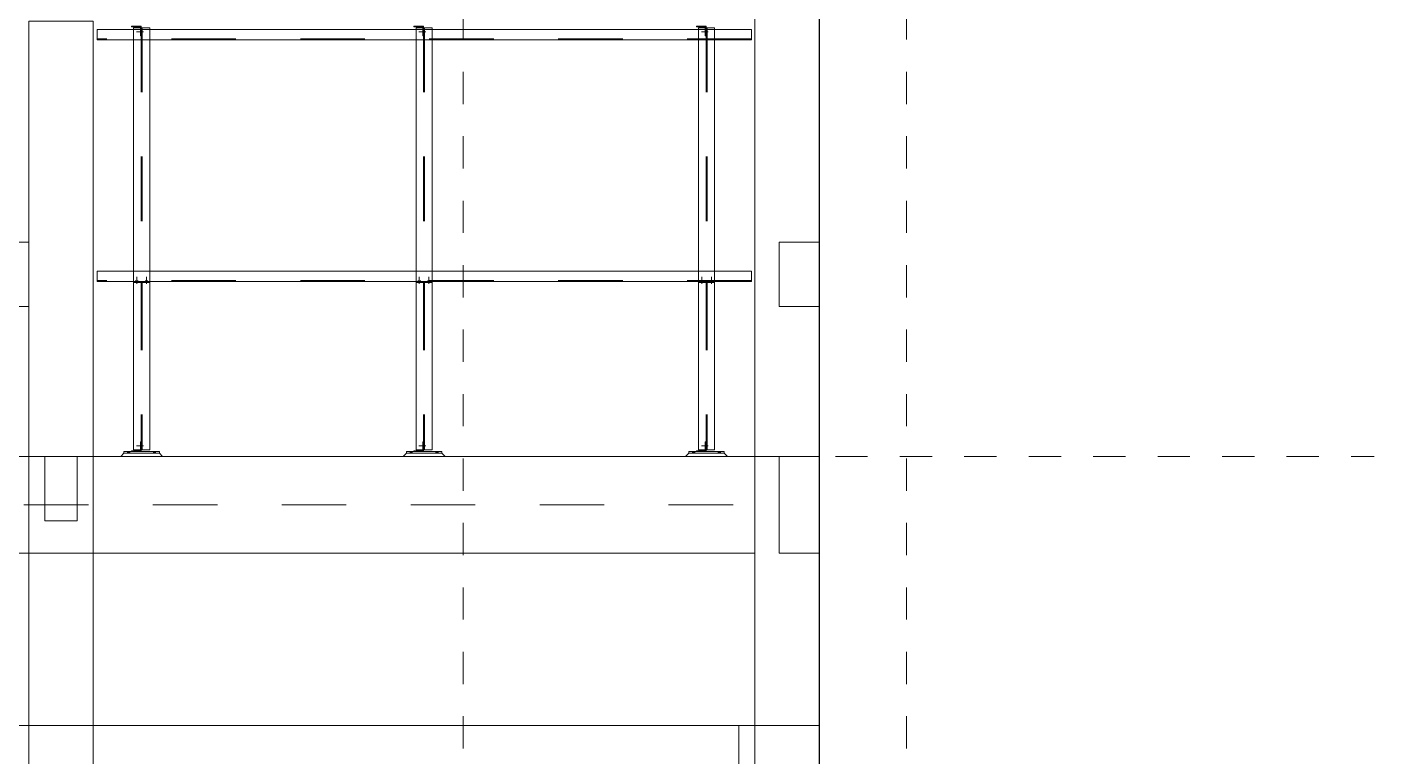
# Model space of a CAD drawing. Header units: millimetres. Extents: x 652937 to 1670132, y 1473552 to 2851037.
# Drawn here: x 663602.37 to 663610.73, y 1524528.36 to 1524532.89 of the extents above; entities that cross this region are included whole.
import ezdxf

# ---------------------------------------------------------------- set-up
doc = ezdxf.new("R2010")
doc.units = ezdxf.units.MM
for name, pattern in [('XKITLINE00', [0]), ('XKITLINE01', [4, 1, -1, 1, -1]), ('XKITLINE02', [4, 2, -2])]:
    doc.linetypes.add(name, pattern=pattern)
for name, color, linetype, lineweight in [('Bolt', 7, 'Continuous', 0), ('Part', 7, 'Continuous', 0), ('S-GRID', 7, 'Continuous', 9)]:
    doc.layers.add(name, color=color, linetype=linetype, lineweight=lineweight)

# ---------------------------------------------------------------- blocks, each defined once
blk = doc.blocks.new('*A39404464')
at = {"layer": 'S-GRID', "color": 7, "linetype": 'XKITLINE01', "lineweight": 0}
blk.add_line((-30.905117, -99.720099), (129.806536, -99.720099), dxfattribs=at)
blk = doc.blocks.new('*A39444468')
at = {"layer": 'S-GRID', "color": 7, "linetype": 'XKITLINE01', "lineweight": 0}
blk.add_line((115.296891, -148.786781), (115.296891, -44.620099), dxfattribs=at)
blk = doc.blocks.new('*A39934517')
at = {"layer": 'Part', "color": 7, "linetype": 'XKITLINE00', "lineweight": 0}
for p, q in [((108.846933, -86.420099), (109.346933, -86.420099)), ((108.846933, -86.420099), (108.846933, -86.470099)), ((109.346941, -86.420099), (109.346933, -86.420099)), ((109.346933, -86.420099), (109.346933, -86.470099)), ((109.347025, -86.420099), (109.347033, -86.420099)), ((109.347025, -86.420099), (109.347025, -86.470099)), ((108.846933, -86.795099), (108.846933, -93.970099)), ((109.346933, -86.795099), (109.346933, -93.970099)), ((109.347025, -86.795099), (109.347025, -93.970099)), ((108.846933, -94.325099), (108.846933, -99.520099)), ((109.346933, -94.295099), (109.346933, -99.520099)), ((109.347025, -94.295099), (109.347025, -99.520099)), ((109.346933, -99.520099), (108.846933, -99.520099)), ((109.346941, -99.520099), (109.346933, -99.520099)), ((109.347033, -99.520099), (109.347025, -99.520099))]:
    blk.add_line(p, q, dxfattribs=at)
at = {"layer": 'Part', "color": 7, "linetype": 'XKITLINE02', "lineweight": 0}
for p, q in [((108.846933, -86.470099), (108.846933, -86.795099)), ((108.846941, -86.420099), (108.846941, -99.520099)), ((108.847025, -86.420099), (108.847025, -99.520099)), ((108.847033, -86.420099), (108.847033, -99.520099)), ((109.081941, -86.420099), (109.081941, -99.520099)), ((109.082025, -86.420099), (109.082025, -99.520099)), ((109.111941, -86.420099), (109.111941, -99.520099)), ((109.112025, -86.420099), (109.112025, -99.520099)), ((109.346933, -86.470099), (109.346933, -86.795099)), ((109.346941, -86.420099), (109.346941, -99.520099)), ((109.347025, -86.420099), (109.346941, -86.420099)), ((109.347025, -86.470099), (109.347025, -86.795099)), ((109.347033, -86.420099), (109.347033, -99.520099)), ((108.846933, -93.970099), (108.846933, -94.325099)), ((109.346933, -93.970099), (109.346933, -94.295099)), ((109.347025, -93.970099), (109.347025, -94.295099)), ((109.347025, -99.520099), (109.346941, -99.520099))]:
    blk.add_line(p, q, dxfattribs=at)
blk = doc.blocks.new('*A39944518')
at = {"layer": 'Part', "color": 7, "linetype": 'XKITLINE00', "lineweight": 0}
for p, q in [((100.084521, -86.420099), (100.584521, -86.420099)), ((100.084521, -86.420099), (100.084521, -86.470099)), ((100.584529, -86.420099), (100.584521, -86.420099)), ((100.584521, -86.420099), (100.584521, -86.470099)), ((100.584613, -86.420099), (100.584621, -86.420099)), ((100.584613, -86.420099), (100.584613, -86.470099)), ((100.084521, -86.795099), (100.084521, -93.970099)), ((100.584521, -86.795099), (100.584521, -93.970099)), ((100.584613, -86.795099), (100.584613, -93.970099)), ((100.084521, -94.325099), (100.084521, -99.520099)), ((100.584521, -94.295099), (100.584521, -99.520099)), ((100.584613, -94.295099), (100.584613, -99.520099)), ((100.584521, -99.520099), (100.084521, -99.520099)), ((100.584529, -99.520099), (100.584521, -99.520099)), ((100.584621, -99.520099), (100.584613, -99.520099))]:
    blk.add_line(p, q, dxfattribs=at)
at = {"layer": 'Part', "color": 7, "linetype": 'XKITLINE02', "lineweight": 0}
for p, q in [((100.084521, -86.470099), (100.084521, -86.795099)), ((100.084529, -86.420099), (100.084529, -99.520099)), ((100.084613, -86.420099), (100.084613, -99.520099)), ((100.084621, -86.420099), (100.084621, -99.520099)), ((100.319529, -86.420099), (100.319529, -99.520099)), ((100.319613, -86.420099), (100.319613, -99.520099)), ((100.349529, -86.420099), (100.349529, -99.520099)), ((100.349613, -86.420099), (100.349613, -99.520099)), ((100.584521, -86.470099), (100.584521, -86.795099)), ((100.584529, -86.420099), (100.584529, -99.520099)), ((100.584613, -86.420099), (100.584529, -86.420099)), ((100.584613, -86.470099), (100.584613, -86.795099)), ((100.584621, -86.420099), (100.584621, -99.520099)), ((100.084521, -93.970099), (100.084521, -94.325099)), ((100.584521, -93.970099), (100.584521, -94.295099)), ((100.584613, -93.970099), (100.584613, -94.295099)), ((100.584613, -99.520099), (100.584529, -99.520099))]:
    blk.add_line(p, q, dxfattribs=at)
blk = doc.blocks.new('*A39954519')
at = {"layer": 'Part', "color": 7, "linetype": 'XKITLINE00', "lineweight": 0}
for p, q in [((91.322071, -86.420099), (91.822071, -86.420099)), ((91.322071, -86.420099), (91.322071, -86.470099)), ((91.822079, -86.420099), (91.822071, -86.420099)), ((91.822071, -86.420099), (91.822071, -86.470099)), ((91.822163, -86.420099), (91.822171, -86.420099)), ((91.822163, -86.420099), (91.822163, -86.470099)), ((91.322071, -86.795099), (91.322071, -93.970099)), ((91.822071, -86.795099), (91.822071, -93.970099)), ((91.822163, -86.795099), (91.822163, -93.970099)), ((91.322071, -94.325099), (91.322071, -99.520099)), ((91.822071, -94.295099), (91.822071, -99.520099)), ((91.822163, -94.295099), (91.822163, -99.520099)), ((91.822071, -99.520099), (91.322071, -99.520099)), ((91.822079, -99.520099), (91.822071, -99.520099)), ((91.822171, -99.520099), (91.822163, -99.520099))]:
    blk.add_line(p, q, dxfattribs=at)
at = {"layer": 'Part', "color": 7, "linetype": 'XKITLINE02', "lineweight": 0}
for p, q in [((91.322071, -86.470099), (91.322071, -86.795099)), ((91.322079, -86.420099), (91.322079, -99.520099)), ((91.322163, -86.420099), (91.322163, -99.520099)), ((91.322171, -86.420099), (91.322171, -99.520099)), ((91.557079, -86.420099), (91.557079, -99.520099)), ((91.557163, -86.420099), (91.557163, -99.520099)), ((91.587079, -86.420099), (91.587079, -99.520099)), ((91.587163, -86.420099), (91.587163, -99.520099)), ((91.822071, -86.470099), (91.822071, -86.795099)), ((91.822079, -86.420099), (91.822079, -99.520099)), ((91.822163, -86.420099), (91.822079, -86.420099)), ((91.822163, -86.470099), (91.822163, -86.795099)), ((91.822171, -86.420099), (91.822171, -99.520099)), ((91.322071, -93.970099), (91.322071, -94.325099)), ((91.822071, -93.970099), (91.822071, -94.295099)), ((91.822163, -93.970099), (91.822163, -94.295099)), ((91.822163, -99.520099), (91.822079, -99.520099))]:
    blk.add_line(p, q, dxfattribs=at)
blk = doc.blocks.new('*A39964520')
at = {"layer": 'Part', "color": 7, "linetype": 'XKITLINE00', "lineweight": 0}
for p, q in [((88.071867, -99.720099), (88.071867, -86.220099)), ((88.071867, -86.220099), (90.071867, -86.220099)), ((90.071867, -99.720099), (90.071867, -86.220099)), ((90.072117, -99.720099), (90.072117, -86.220099)), ((90.071867, -99.720099), (88.071867, -99.720099))]:
    blk.add_line(p, q, dxfattribs=at)
at = {"layer": 'Part', "color": 7, "linetype": 'XKITLINE02', "lineweight": 0}
for p, q in [((88.072117, -99.720099), (88.072117, -86.220099)), ((90.071867, -86.220099), (90.072117, -86.220099)), ((90.071867, -86.220099), (90.072117, -86.220099)), ((90.072117, -99.720099), (90.071867, -99.720099)), ((90.071867, -99.720099), (90.072117, -99.720099))]:
    blk.add_line(p, q, dxfattribs=at)
blk = doc.blocks.new('*A39974521')
at = {"layer": 'Part', "color": 7, "linetype": 'XKITLINE00', "lineweight": 0}
for p, q in [((110.596866, -99.720099), (110.596866, -83.220099)), ((112.596866, -83.220099), (110.596866, -83.220099)), ((112.596866, -99.720099), (112.596866, -83.220099)), ((112.597116, -84.220099), (112.597116, -99.720099)), ((112.596866, -99.720099), (110.596866, -99.720099)), ((112.597116, -99.720099), (112.596866, -99.720099))]:
    blk.add_line(p, q, dxfattribs=at)
at = {"layer": 'Part', "color": 7, "linetype": 'XKITLINE02', "lineweight": 0}
for p, q in [((110.597117, -99.720099), (110.597117, -83.220099)), ((112.596866, -83.220099), (112.597116, -83.220099)), ((112.597116, -83.220099), (112.596866, -83.220099)), ((112.597116, -83.220099), (112.597116, -84.220099)), ((112.596866, -99.720099), (112.597116, -99.720099))]:
    blk.add_line(p, q, dxfattribs=at)
blk = doc.blocks.new('*A40294553')
at = {"layer": 'S-GRID', "color": 7, "linetype": 'XKITLINE01', "lineweight": 0}
blk.add_line((101.546891, -148.786781), (101.546891, -44.620099), dxfattribs=at)
blk = doc.blocks.new('*A42894813')
at = {"layer": 'Part', "color": 7, "linetype": 'XKITLINE02', "lineweight": 0}
for p, q in [((69.421867, -108.070099), (69.421867, -108.970099)), ((69.421867, -108.070099), (69.422117, -108.070099)), ((74.265361, -108.070099), (69.421867, -108.070099)), ((69.422117, -108.070099), (69.422117, -110.070099)), ((74.365186, -108.070099), (81.765361, -108.070099)), ((69.421867, -109.070099), (69.421867, -110.070099)), ((110.096869, -109.070099), (110.096869, -110.070099)), ((110.097119, -109.070099), (110.097119, -110.070099)), ((69.421867, -110.070099), (69.422117, -110.070099)), ((69.421867, -110.070099), (74.265361, -110.070099)), ((110.097119, -110.070099), (74.365186, -110.070099)), ((74.365186, -110.070099), (81.765361, -110.070099)), ((81.865186, -110.070099), (89.265361, -110.070099)), ((96.765361, -110.070099), (89.365186, -110.070099)), ((104.265361, -110.070099), (96.865186, -110.070099)), ((110.097119, -110.070099), (104.365186, -110.070099))]:
    blk.add_line(p, q, dxfattribs=at)
at = {"layer": 'Part', "color": 7, "linetype": 'XKITLINE00', "lineweight": 0}
for p, q in [((74.265361, -108.070099), (74.365186, -108.070099)), ((110.097119, -108.070099), (81.765361, -108.070099)), ((110.096869, -108.070099), (110.097119, -108.070099)), ((110.096869, -108.070099), (110.096869, -109.070099)), ((110.097119, -108.070099), (110.097119, -109.070099)), ((69.421867, -108.970099), (69.421867, -109.070099)), ((74.265361, -110.070099), (74.365186, -110.070099)), ((81.765361, -110.070099), (81.865186, -110.070099)), ((89.265361, -110.070099), (89.365186, -110.070099)), ((96.865186, -110.070099), (96.765361, -110.070099)), ((104.365186, -110.070099), (104.265361, -110.070099))]:
    blk.add_line(p, q, dxfattribs=at)
blk = doc.blocks.new('*A42914815')
at = {"layer": 'Part', "color": 7, "linetype": 'XKITLINE02', "lineweight": 0}
for p, q in [((67.92214, -99.720099), (111.347733, -99.720099)), ((111.34714, -101.220099), (111.34714, -99.720099)), ((67.92214, -101.220099), (111.347733, -101.220099))]:
    blk.add_line(p, q, dxfattribs=at)
blk = doc.blocks.new('*A42924816')
at = {"layer": 'Part', "color": 7, "linetype": 'XKITLINE02', "lineweight": 0}
for p, q in [((69.421867, -102.720099), (69.421867, -99.720099)), ((69.421867, -99.720099), (69.422117, -99.720099)), ((69.421867, -99.720099), (74.265361, -99.720099)), ((69.422117, -99.720099), (69.422117, -102.720099)), ((110.597117, -99.720099), (74.365186, -99.720099)), ((74.365186, -99.720099), (81.765361, -99.720099)), ((110.597117, -102.720099), (110.597117, -99.720099)), ((69.422117, -102.720099), (69.421867, -102.720099)), ((69.421867, -102.720099), (74.265361, -102.720099)), ((110.597117, -102.720099), (74.365186, -102.720099)), ((74.365186, -102.720099), (81.765361, -102.720099)), ((110.597117, -102.720099), (110.596866, -102.720099))]:
    blk.add_line(p, q, dxfattribs=at)
at = {"layer": 'Part', "color": 7, "linetype": 'XKITLINE00', "lineweight": 0}
for p, q in [((74.265361, -99.720099), (74.365186, -99.720099)), ((110.596866, -99.720099), (81.765361, -99.720099)), ((110.596866, -102.720099), (110.596866, -99.720099)), ((74.265361, -102.720099), (74.365186, -102.720099)), ((110.596866, -102.720099), (81.765361, -102.720099))]:
    blk.add_line(p, q, dxfattribs=at)
blk = doc.blocks.new('*A44124936')
at = {"layer": 'Part', "color": 7, "linetype": 'XKITLINE00', "lineweight": 0}
for p, q in [((110.596866, -99.720099), (110.596866, -109.070099)), ((112.596866, -99.720099), (110.596866, -99.720099)), ((112.596866, -99.720099), (112.596866, -109.070099)), ((112.596866, -99.720099), (112.597116, -99.720099)), ((112.597116, -99.720099), (112.597116, -109.070099))]:
    blk.add_line(p, q, dxfattribs=at)
at = {"layer": 'Part', "color": 7, "linetype": 'XKITLINE02', "lineweight": 0}
for p, q in [((110.597117, -118.970099), (110.597117, -99.720099)), ((112.597116, -99.720099), (112.596866, -99.720099)), ((110.596866, -109.070099), (110.596866, -118.970099)), ((112.596866, -109.070099), (112.596866, -118.970099)), ((112.597116, -109.070099), (112.597116, -118.970099)), ((112.597116, -118.970099), (110.596866, -118.970099)), ((112.596866, -118.970099), (112.597116, -118.970099))]:
    blk.add_line(p, q, dxfattribs=at)
blk = doc.blocks.new('*A44134937')
at = {"layer": 'Part', "color": 7, "linetype": 'XKITLINE00', "lineweight": 0}
for p, q in [((110.596866, -108.070099), (110.102071, -108.070099)), ((110.102071, -108.070099), (110.102071, -109.070099)), ((112.602071, -108.070099), (112.597116, -108.070099)), ((112.602071, -108.070099), (112.602071, -109.070099)), ((112.602665, -108.070099), (112.602071, -108.070099))]:
    blk.add_line(p, q, dxfattribs=at)
at = {"layer": 'Part', "color": 7, "linetype": 'XKITLINE02', "lineweight": 0}
for p, q in [((110.597117, -108.070099), (110.596866, -108.070099)), ((112.597116, -108.070099), (110.597117, -108.070099)), ((110.102071, -109.070099), (110.102071, -110.070099)), ((112.602071, -109.070099), (112.602071, -110.070099)), ((112.602665, -110.070099), (110.102071, -110.070099))]:
    blk.add_line(p, q, dxfattribs=at)
blk = doc.blocks.new('*A44294953')
at = {"layer": 'Part', "color": 7, "linetype": 'XKITLINE02', "lineweight": 0}
for p, q in [((111.347119, -102.720099), (111.347119, -99.720099)), ((111.347119, -99.720099), (112.597119, -99.720099)), ((111.347119, -102.720099), (112.597119, -102.720099))]:
    blk.add_line(p, q, dxfattribs=at)
at = {"layer": 'Part', "color": 7, "linetype": 'XKITLINE00', "lineweight": 0}
for p, q in [((112.597119, -102.720099), (112.597119, -99.720099)), ((112.597119, -99.720099), (112.597713, -99.720099)), ((112.597713, -102.720099), (112.597119, -102.720099))]:
    blk.add_line(p, q, dxfattribs=at)
blk = doc.blocks.new('*A44304954')
at = {"layer": 'Part', "color": 7, "linetype": 'XKITLINE00', "lineweight": 0}
for p, q in [((109.647038, -99.570099), (108.546928, -99.570099)), ((108.546928, -99.570099), (108.546928, -99.620099)), ((108.546928, -99.620099), (109.646928, -99.620099)), ((109.646928, -99.570099), (109.646928, -99.620099)), ((109.647038, -99.620099), (109.647038, -99.570099))]:
    blk.add_line(p, q, dxfattribs=at)
at = {"layer": 'Part', "color": 7, "linetype": 'XKITLINE02', "lineweight": 0}
for p, q in [((108.547038, -99.620099), (108.547038, -99.570099)), ((109.646928, -99.620099), (109.647038, -99.620099)), ((109.647038, -99.620099), (109.646928, -99.620099))]:
    blk.add_line(p, q, dxfattribs=at)
blk = doc.blocks.new('*A44314955')
at = {"layer": 'Part', "color": 7, "linetype": 'XKITLINE00', "lineweight": 0}
for p, q in [((108.446908, -99.720099), (108.546928, -99.620099)), ((109.646928, -99.620099), (108.546928, -99.620099)), ((109.746908, -99.720099), (109.646928, -99.620099)), ((109.647038, -99.620099), (109.747058, -99.720099))]:
    blk.add_line(p, q, dxfattribs=at)
at = {"layer": 'Part', "color": 7, "linetype": 'XKITLINE02', "lineweight": 0}
for p, q in [((108.446908, -99.720099), (109.747058, -99.720099)), ((108.547038, -99.620099), (108.447058, -99.720099)), ((108.546928, -99.620099), (108.547038, -99.620099)), ((109.646928, -99.620099), (109.647038, -99.620099)), ((109.647038, -99.620099), (109.646928, -99.620099)), ((109.747058, -99.720099), (109.746908, -99.720099))]:
    blk.add_line(p, q, dxfattribs=at)
blk = doc.blocks.new('*A44324956')
at = {"layer": 'Part', "color": 7, "linetype": 'XKITLINE02', "lineweight": 0}
for p, q in [((109.082013, -99.270099), (109.056953, -99.270099)), ((109.056953, -99.270099), (109.056953, -99.520099)), ((109.057013, -99.545099), (109.057013, -99.270099)), ((109.081953, -99.270099), (109.081953, -99.520099)), ((109.082013, -99.270099), (109.082013, -99.520099)), ((108.781953, -99.570099), (109.082013, -99.570099)), ((108.782013, -99.545099), (108.782013, -99.570099)), ((109.056953, -99.545099), (109.057013, -99.545099)), ((109.056953, -99.545099), (109.057013, -99.545099))]:
    blk.add_line(p, q, dxfattribs=at)
at = {"layer": 'Part', "color": 7, "linetype": 'XKITLINE00', "lineweight": 0}
for p, q in [((108.781953, -99.545099), (108.781953, -99.570099)), ((109.056953, -99.545099), (108.781953, -99.545099)), ((109.056953, -99.520099), (109.056953, -99.545099)), ((109.081953, -99.520099), (109.081953, -99.570099)), ((109.082013, -99.520099), (109.082013, -99.570099))]:
    blk.add_line(p, q, dxfattribs=at)
blk = doc.blocks.new('*A44334957')
at = {"layer": 'Bolt', "color": 7, "linetype": 'XKITLINE02', "lineweight": 0}
for p, q in [((109.151583, -99.395099), (108.936983, -99.395099)), ((109.081963, -99.430099), (109.056963, -99.430099)), ((109.082003, -99.360099), (109.057003, -99.360099)), ((109.111976, -99.430099), (109.081976, -99.430099)), ((109.11199, -99.360099), (109.08199, -99.360099))]:
    blk.add_line(p, q, dxfattribs=at)
blk = doc.blocks.new('*A44344958')
at = {"layer": 'Bolt'}
for points in [[(108.662, -99.62), (108.662, -99.57), (108.732, -99.57), (108.732, -99.62)], [(109.462, -99.62), (109.462, -99.57), (109.532, -99.57), (109.532, -99.62)]]:
    blk.add_hatch(color=7, dxfattribs=at).paths.add_polyline_path(points, flags=17)
at = {"layer": 'Bolt', "color": 7, "linetype": 'XKITLINE00', "lineweight": 0}
for p, q in [((108.662, -99.62), (108.662, -99.57)), ((108.697, -99.62), (108.697, -99.57)), ((108.732, -99.62), (108.732, -99.57)), ((109.462, -99.62), (109.462, -99.57)), ((109.497, -99.62), (109.497, -99.57)), ((109.532, -99.62), (109.532, -99.57))]:
    blk.add_line(p, q, dxfattribs=at)
blk = doc.blocks.new('*A44354959')
at = {"layer": 'Part', "color": 7, "linetype": 'XKITLINE00', "lineweight": 0}
for p, q in [((100.884626, -99.570099), (99.784516, -99.570099)), ((99.784516, -99.570099), (99.784516, -99.620099)), ((99.784516, -99.620099), (100.884516, -99.620099)), ((100.884516, -99.570099), (100.884516, -99.620099)), ((100.884626, -99.620099), (100.884626, -99.570099))]:
    blk.add_line(p, q, dxfattribs=at)
at = {"layer": 'Part', "color": 7, "linetype": 'XKITLINE02', "lineweight": 0}
for p, q in [((99.784626, -99.620099), (99.784626, -99.570099)), ((100.884516, -99.620099), (100.884626, -99.620099)), ((100.884626, -99.620099), (100.884516, -99.620099))]:
    blk.add_line(p, q, dxfattribs=at)
blk = doc.blocks.new('*A44364960')
at = {"layer": 'Part', "color": 7, "linetype": 'XKITLINE00', "lineweight": 0}
for p, q in [((99.684496, -99.720099), (99.784516, -99.620099)), ((100.884516, -99.620099), (99.784516, -99.620099)), ((100.984496, -99.720099), (100.884516, -99.620099)), ((100.884626, -99.620099), (100.984646, -99.720099))]:
    blk.add_line(p, q, dxfattribs=at)
at = {"layer": 'Part', "color": 7, "linetype": 'XKITLINE02', "lineweight": 0}
for p, q in [((99.684496, -99.720099), (100.984646, -99.720099)), ((99.784626, -99.620099), (99.684646, -99.720099)), ((99.784516, -99.620099), (99.784626, -99.620099)), ((100.884516, -99.620099), (100.884626, -99.620099)), ((100.884626, -99.620099), (100.884516, -99.620099)), ((100.984646, -99.720099), (100.984496, -99.720099))]:
    blk.add_line(p, q, dxfattribs=at)
blk = doc.blocks.new('*A44374961')
at = {"layer": 'Part', "color": 7, "linetype": 'XKITLINE02', "lineweight": 0}
for p, q in [((100.319601, -99.270099), (100.294541, -99.270099)), ((100.294541, -99.270099), (100.294541, -99.520099)), ((100.294601, -99.545099), (100.294601, -99.270099)), ((100.319541, -99.270099), (100.319541, -99.520099)), ((100.319601, -99.270099), (100.319601, -99.520099)), ((100.019541, -99.570099), (100.319601, -99.570099)), ((100.019601, -99.545099), (100.019601, -99.570099)), ((100.294541, -99.545099), (100.294601, -99.545099)), ((100.294541, -99.545099), (100.294601, -99.545099))]:
    blk.add_line(p, q, dxfattribs=at)
at = {"layer": 'Part', "color": 7, "linetype": 'XKITLINE00', "lineweight": 0}
for p, q in [((100.019541, -99.545099), (100.019541, -99.570099)), ((100.294541, -99.545099), (100.019541, -99.545099)), ((100.294541, -99.520099), (100.294541, -99.545099)), ((100.319541, -99.520099), (100.319541, -99.570099)), ((100.319601, -99.520099), (100.319601, -99.570099))]:
    blk.add_line(p, q, dxfattribs=at)
blk = doc.blocks.new('*A44384962')
at = {"layer": 'Bolt', "color": 7, "linetype": 'XKITLINE02', "lineweight": 0}
for p, q in [((100.389171, -99.395099), (100.174571, -99.395099)), ((100.319551, -99.430099), (100.294551, -99.430099)), ((100.31959, -99.360099), (100.29459, -99.360099)), ((100.349564, -99.430099), (100.319564, -99.430099)), ((100.349578, -99.360099), (100.319578, -99.360099))]:
    blk.add_line(p, q, dxfattribs=at)
blk = doc.blocks.new('*A44394963')
at = {"layer": 'Bolt'}
for points in [[(99.9, -99.62), (99.9, -99.57), (99.97, -99.57), (99.97, -99.62)], [(100.7, -99.62), (100.7, -99.57), (100.77, -99.57), (100.77, -99.62)]]:
    blk.add_hatch(color=7, dxfattribs=at).paths.add_polyline_path(points, flags=17)
at = {"layer": 'Bolt', "color": 7, "linetype": 'XKITLINE00', "lineweight": 0}
for p, q in [((99.9, -99.62), (99.9, -99.57)), ((99.935, -99.62), (99.935, -99.57)), ((99.97, -99.62), (99.97, -99.57)), ((100.7, -99.62), (100.7, -99.57)), ((100.735, -99.62), (100.735, -99.57)), ((100.77, -99.62), (100.77, -99.57))]:
    blk.add_line(p, q, dxfattribs=at)
blk = doc.blocks.new('*A44404964')
at = {"layer": 'Part', "color": 7, "linetype": 'XKITLINE00', "lineweight": 0}
for p, q in [((88.071867, -99.720099), (88.071867, -109.070099)), ((88.071867, -99.720099), (90.071867, -99.720099)), ((90.071867, -99.720099), (90.071867, -109.070099)), ((90.072117, -102.720099), (90.072117, -108.070099)), ((89.265361, -118.970099), (89.365186, -118.970099))]:
    blk.add_line(p, q, dxfattribs=at)
at = {"layer": 'Part', "color": 7, "linetype": 'XKITLINE02', "lineweight": 0}
for p, q in [((88.072117, -99.720099), (88.072117, -118.970099)), ((90.071867, -99.720099), (90.072117, -99.720099)), ((90.071867, -99.720099), (90.072117, -99.720099)), ((90.072117, -99.720099), (90.072117, -102.720099)), ((90.072117, -108.070099), (90.072117, -118.970099)), ((88.071867, -109.070099), (88.071867, -118.970099)), ((90.071867, -109.070099), (90.071867, -118.970099)), ((88.071867, -118.970099), (89.265361, -118.970099)), ((89.365361, -118.970099), (89.365186, -118.970099)), ((89.365186, -118.970099), (90.072117, -118.970099)), ((90.071867, -118.970099), (90.072117, -118.970099))]:
    blk.add_line(p, q, dxfattribs=at)
blk = doc.blocks.new('*A44514975')
at = {"layer": 'Part', "color": 7, "linetype": 'XKITLINE02', "lineweight": 0}
for p, q in [((89.572734, -99.720099), (88.572141, -99.720099)), ((88.572141, -99.720099), (88.572141, -101.720099)), ((89.572141, -101.720099), (89.572141, -99.720099)), ((88.572141, -101.720099), (89.572734, -101.720099))]:
    blk.add_line(p, q, dxfattribs=at)
blk = doc.blocks.new('*A44524976')
at = {"layer": 'Bolt', "color": 7, "linetype": 'XKITLINE02', "lineweight": 0}
for p, q in [((91.626721, -99.395099), (91.412121, -99.395099)), ((91.557101, -99.430099), (91.532101, -99.430099)), ((91.55714, -99.360099), (91.53214, -99.360099)), ((91.587114, -99.430099), (91.557114, -99.430099)), ((91.587128, -99.360099), (91.557128, -99.360099))]:
    blk.add_line(p, q, dxfattribs=at)
blk = doc.blocks.new('*A44534977')
at = {"layer": 'Bolt'}
for points in [[(91.137, -99.62), (91.137, -99.57), (91.207, -99.57), (91.207, -99.62)], [(91.937, -99.62), (91.937, -99.57), (92.007, -99.57), (92.007, -99.62)]]:
    blk.add_hatch(color=7, dxfattribs=at).paths.add_polyline_path(points, flags=17)
at = {"layer": 'Bolt', "color": 7, "linetype": 'XKITLINE00', "lineweight": 0}
for p, q in [((91.137, -99.62), (91.137, -99.57)), ((91.172, -99.62), (91.172, -99.57)), ((91.207, -99.62), (91.207, -99.57)), ((91.937, -99.62), (91.937, -99.57)), ((91.972, -99.62), (91.972, -99.57)), ((92.007, -99.62), (92.007, -99.57))]:
    blk.add_line(p, q, dxfattribs=at)
blk = doc.blocks.new('*A44544978')
at = {"layer": 'Part', "color": 7, "linetype": 'XKITLINE02', "lineweight": 0}
for p, q in [((91.557151, -99.270099), (91.532091, -99.270099)), ((91.532091, -99.270099), (91.532091, -99.520099)), ((91.532151, -99.545099), (91.532151, -99.270099)), ((91.557091, -99.270099), (91.557091, -99.520099)), ((91.557151, -99.270099), (91.557151, -99.520099)), ((91.257091, -99.570099), (91.557151, -99.570099)), ((91.257151, -99.545099), (91.257151, -99.570099)), ((91.532091, -99.545099), (91.532151, -99.545099)), ((91.532091, -99.545099), (91.532151, -99.545099))]:
    blk.add_line(p, q, dxfattribs=at)
at = {"layer": 'Part', "color": 7, "linetype": 'XKITLINE00', "lineweight": 0}
for p, q in [((91.257091, -99.545099), (91.257091, -99.570099)), ((91.532091, -99.545099), (91.257091, -99.545099)), ((91.532091, -99.520099), (91.532091, -99.545099)), ((91.557091, -99.520099), (91.557091, -99.570099)), ((91.557151, -99.520099), (91.557151, -99.570099))]:
    blk.add_line(p, q, dxfattribs=at)
blk = doc.blocks.new('*A44554979')
at = {"layer": 'Part', "color": 7, "linetype": 'XKITLINE00', "lineweight": 0}
for p, q in [((90.922046, -99.720099), (91.022066, -99.620099)), ((92.122066, -99.620099), (91.022066, -99.620099)), ((92.222046, -99.720099), (92.122066, -99.620099)), ((92.122176, -99.620099), (92.222196, -99.720099))]:
    blk.add_line(p, q, dxfattribs=at)
at = {"layer": 'Part', "color": 7, "linetype": 'XKITLINE02', "lineweight": 0}
for p, q in [((90.922046, -99.720099), (92.222196, -99.720099)), ((91.022176, -99.620099), (90.922196, -99.720099)), ((91.022066, -99.620099), (91.022176, -99.620099)), ((92.122066, -99.620099), (92.122176, -99.620099)), ((92.122176, -99.620099), (92.122066, -99.620099)), ((92.222196, -99.720099), (92.222046, -99.720099))]:
    blk.add_line(p, q, dxfattribs=at)
blk = doc.blocks.new('*A44564980')
at = {"layer": 'Part', "color": 7, "linetype": 'XKITLINE00', "lineweight": 0}
for p, q in [((92.122176, -99.570099), (91.022066, -99.570099)), ((91.022066, -99.570099), (91.022066, -99.620099)), ((91.022066, -99.620099), (92.122066, -99.620099)), ((92.122066, -99.570099), (92.122066, -99.620099)), ((92.122176, -99.620099), (92.122176, -99.570099))]:
    blk.add_line(p, q, dxfattribs=at)
at = {"layer": 'Part', "color": 7, "linetype": 'XKITLINE02', "lineweight": 0}
for p, q in [((91.022176, -99.620099), (91.022176, -99.570099)), ((92.122066, -99.620099), (92.122176, -99.620099)), ((92.122176, -99.620099), (92.122066, -99.620099))]:
    blk.add_line(p, q, dxfattribs=at)
blk = doc.blocks.new('*A44775001')
at = {"layer": 'Part', "color": 7, "linetype": 'XKITLINE00', "lineweight": 0}
for p, q in [((81.765361, -93.070099), (88.071891, -93.070099)), ((88.071891, -93.070099), (88.071891, -95.070099)), ((81.765361, -95.070099), (88.071891, -95.070099))]:
    blk.add_line(p, q, dxfattribs=at)
at = {"layer": 'Part', "color": 7, "linetype": 'XKITLINE02', "lineweight": 0}
for p, q in [((88.072141, -93.070099), (88.071891, -93.070099)), ((88.072141, -95.070099), (88.072141, -93.070099)), ((88.072141, -95.070099), (88.071891, -95.070099)), ((88.071891, -95.070099), (88.072141, -95.070099))]:
    blk.add_line(p, q, dxfattribs=at)
blk = doc.blocks.new('*A49305454')
at = {"layer": 'Part', "color": 7, "linetype": 'XKITLINE00', "lineweight": 0}
for p, q in [((110.496945, -93.970099), (90.196952, -93.970099)), ((90.196952, -93.970099), (90.196952, -94.295099)), ((110.496952, -93.970099), (110.496945, -93.970099)), ((110.496945, -93.970099), (110.496945, -94.295099)), ((110.497047, -93.970099), (110.497041, -93.970099)), ((110.497041, -93.970099), (110.497041, -94.265099)), ((110.496945, -94.295099), (90.196952, -94.295099)), ((110.496945, -94.295099), (110.497047, -94.295099)), ((110.497047, -94.295099), (110.496945, -94.295099)), ((110.497041, -94.265099), (110.496952, -94.265099)), ((110.497047, -94.265099), (110.497047, -94.295099))]:
    blk.add_line(p, q, dxfattribs=at)
at = {"layer": 'Part', "color": 7, "linetype": 'XKITLINE02', "lineweight": 0}
for p, q in [((90.196959, -94.265099), (90.196959, -93.970099)), ((90.197048, -94.265099), (90.197048, -93.970099)), ((90.197054, -94.295099), (90.197054, -93.970099)), ((110.497047, -93.970099), (110.496945, -93.970099)), ((110.496952, -94.265099), (110.496952, -93.970099)), ((110.497047, -93.970099), (110.497047, -94.265099)), ((110.497041, -94.265099), (90.196959, -94.265099))]:
    blk.add_line(p, q, dxfattribs=at)
blk = doc.blocks.new('*A49315455')
at = {"layer": 'Part', "color": 7, "linetype": 'XKITLINE00', "lineweight": 0}
for p, q in [((110.496945, -86.470099), (90.196952, -86.470099)), ((90.196952, -86.470099), (90.196952, -86.795099)), ((110.496952, -86.470099), (110.496945, -86.470099)), ((110.496945, -86.470099), (110.496945, -86.795099)), ((110.497047, -86.470099), (110.497041, -86.470099)), ((110.497041, -86.470099), (110.497041, -86.765099)), ((110.496945, -86.795099), (90.196952, -86.795099)), ((110.496945, -86.795099), (110.497047, -86.795099)), ((110.497047, -86.795099), (110.496945, -86.795099)), ((110.497041, -86.765099), (110.496952, -86.765099)), ((110.497047, -86.765099), (110.497047, -86.795099))]:
    blk.add_line(p, q, dxfattribs=at)
at = {"layer": 'Part', "color": 7, "linetype": 'XKITLINE02', "lineweight": 0}
for p, q in [((90.196959, -86.765099), (90.196959, -86.470099)), ((90.197048, -86.765099), (90.197048, -86.470099)), ((90.197054, -86.795099), (90.197054, -86.470099)), ((110.497047, -86.470099), (110.496945, -86.470099)), ((110.496952, -86.765099), (110.496952, -86.470099)), ((110.497047, -86.470099), (110.497047, -86.765099)), ((110.497041, -86.765099), (90.196959, -86.765099))]:
    blk.add_line(p, q, dxfattribs=at)
blk = doc.blocks.new('*A49845508')
at = {"layer": 'Part', "color": 7, "linetype": 'XKITLINE00', "lineweight": 0}
for p, q in [((91.321946, -94.325099), (91.321946, -94.295099)), ((91.821946, -94.325099), (91.321946, -94.325099)), ((91.821946, -94.325099), (91.821946, -94.295099)), ((91.822066, -94.325099), (91.821946, -94.325099)), ((91.822066, -94.325099), (91.821946, -94.325099)), ((91.822066, -94.295099), (91.822066, -94.325099))]:
    blk.add_line(p, q, dxfattribs=at)
at = {"layer": 'Part', "color": 7, "linetype": 'XKITLINE02', "lineweight": 0}
for p, q in [((91.822066, -94.295099), (91.321946, -94.295099)), ((91.322066, -94.325099), (91.322066, -94.295099)), ((91.821946, -94.295099), (91.822066, -94.295099))]:
    blk.add_line(p, q, dxfattribs=at)
blk = doc.blocks.new('*A49855509')
at = {"layer": 'Part', "color": 7, "linetype": 'XKITLINE00', "lineweight": 0}
for p, q in [((91.556946, -94.475099), (91.556946, -94.325099)), ((91.586946, -94.325099), (91.556946, -94.325099)), ((91.586946, -94.475099), (91.586946, -94.325099)), ((91.587066, -94.825099), (91.587066, -94.325099)), ((91.557036, -94.825099), (91.556946, -94.475099)), ((91.556946, -94.475099), (91.586946, -94.475099)), ((91.557066, -94.825099), (91.557036, -94.825099)), ((91.587066, -94.825099), (91.557036, -94.825099)), ((91.586946, -94.475099), (91.587036, -94.825099))]:
    blk.add_line(p, q, dxfattribs=at)
at = {"layer": 'Part', "color": 7, "linetype": 'XKITLINE02', "lineweight": 0}
for p, q in [((91.556946, -94.325099), (91.557066, -94.325099)), ((91.557066, -94.325099), (91.557066, -94.825099)), ((91.586946, -94.325099), (91.587066, -94.325099)), ((91.587066, -94.325099), (91.586946, -94.325099)), ((91.587036, -94.825099), (91.587066, -94.825099))]:
    blk.add_line(p, q, dxfattribs=at)
blk = doc.blocks.new('*A49865510')
at = {"layer": 'Bolt'}
for points in [[(91.457, -94.265), (91.457, -94.295), (91.387, -94.295), (91.387, -94.265)], [(91.457, -94.295), (91.457, -94.325), (91.387, -94.325), (91.387, -94.295)], [(91.757, -94.265), (91.757, -94.295), (91.687, -94.295), (91.687, -94.265)], [(91.757, -94.295), (91.757, -94.325), (91.687, -94.325), (91.687, -94.295)]]:
    blk.add_hatch(color=7, dxfattribs=at).paths.add_polyline_path(points, flags=17)
at = {"layer": 'Bolt', "color": 7, "linetype": 'XKITLINE00', "lineweight": 0}
for p, q in [((91.387, -94.295), (91.387, -94.265)), ((91.387, -94.325), (91.387, -94.295)), ((91.422, -94.365), (91.422, -94.15)), ((91.457, -94.295), (91.457, -94.265)), ((91.457, -94.325), (91.457, -94.295)), ((91.687, -94.295), (91.687, -94.265)), ((91.687, -94.325), (91.687, -94.295)), ((91.722, -94.365), (91.722, -94.15)), ((91.757, -94.295), (91.757, -94.265)), ((91.757, -94.325), (91.757, -94.295))]:
    blk.add_line(p, q, dxfattribs=at)
blk = doc.blocks.new('*A49975521')
at = {"layer": 'Part', "color": 7, "linetype": 'XKITLINE00', "lineweight": 0}
for p, q in [((91.257091, -86.370099), (91.257091, -86.395099)), ((91.257091, -86.395099), (91.532091, -86.395099)), ((91.532091, -86.395099), (91.532091, -86.420099)), ((91.557091, -86.370099), (91.557091, -86.420099)), ((91.557151, -86.370099), (91.557151, -86.420099))]:
    blk.add_line(p, q, dxfattribs=at)
at = {"layer": 'Part', "color": 7, "linetype": 'XKITLINE02', "lineweight": 0}
for p, q in [((91.557151, -86.370099), (91.257091, -86.370099)), ((91.257151, -86.395099), (91.257151, -86.370099)), ((91.532151, -86.395099), (91.532091, -86.395099)), ((91.532091, -86.420099), (91.532091, -86.670099)), ((91.532151, -86.670099), (91.532151, -86.395099)), ((91.557091, -86.420099), (91.557091, -86.670099)), ((91.557151, -86.420099), (91.557151, -86.670099)), ((91.557151, -86.670099), (91.532091, -86.670099))]:
    blk.add_line(p, q, dxfattribs=at)
blk = doc.blocks.new('*A49985522')
at = {"layer": 'Bolt', "color": 7, "linetype": 'XKITLINE02', "lineweight": 0}
for p, q in [((91.55714, -86.510099), (91.53214, -86.510099)), ((91.587128, -86.510099), (91.557128, -86.510099)), ((91.626721, -86.545099), (91.412121, -86.545099)), ((91.557101, -86.580099), (91.532101, -86.580099)), ((91.587114, -86.580099), (91.557114, -86.580099))]:
    blk.add_line(p, q, dxfattribs=at)
blk = doc.blocks.new('*A50255549')
at = {"layer": 'Part', "color": 7, "linetype": 'XKITLINE00', "lineweight": 0}
for p, q in [((109.081808, -94.475099), (109.081808, -94.325099)), ((109.111808, -94.325099), (109.081808, -94.325099)), ((109.111808, -94.475099), (109.111808, -94.325099)), ((109.111928, -94.825099), (109.111928, -94.325099)), ((109.081898, -94.825099), (109.081808, -94.475099)), ((109.081808, -94.475099), (109.111808, -94.475099)), ((109.081928, -94.825099), (109.081898, -94.825099)), ((109.111928, -94.825099), (109.081898, -94.825099)), ((109.111808, -94.475099), (109.111898, -94.825099))]:
    blk.add_line(p, q, dxfattribs=at)
at = {"layer": 'Part', "color": 7, "linetype": 'XKITLINE02', "lineweight": 0}
for p, q in [((109.081808, -94.325099), (109.081928, -94.325099)), ((109.081928, -94.325099), (109.081928, -94.825099)), ((109.111808, -94.325099), (109.111928, -94.325099)), ((109.111928, -94.325099), (109.111808, -94.325099)), ((109.111898, -94.825099), (109.111928, -94.825099))]:
    blk.add_line(p, q, dxfattribs=at)
blk = doc.blocks.new('*A50265550')
at = {"layer": 'Part', "color": 7, "linetype": 'XKITLINE00', "lineweight": 0}
for p, q in [((108.846808, -94.325099), (108.846808, -94.295099)), ((109.346808, -94.325099), (108.846808, -94.325099)), ((109.346808, -94.325099), (109.346808, -94.295099)), ((109.346928, -94.325099), (109.346808, -94.325099)), ((109.346928, -94.325099), (109.346808, -94.325099)), ((109.346928, -94.295099), (109.346928, -94.325099))]:
    blk.add_line(p, q, dxfattribs=at)
at = {"layer": 'Part', "color": 7, "linetype": 'XKITLINE02', "lineweight": 0}
for p, q in [((109.346928, -94.295099), (108.846808, -94.295099)), ((108.846928, -94.325099), (108.846928, -94.295099)), ((109.346808, -94.295099), (109.346928, -94.295099))]:
    blk.add_line(p, q, dxfattribs=at)
blk = doc.blocks.new('*A50275551')
at = {"layer": 'Bolt'}
for points in [[(108.982, -94.265), (108.982, -94.295), (108.912, -94.295), (108.912, -94.265)], [(108.982, -94.295), (108.982, -94.325), (108.912, -94.325), (108.912, -94.295)], [(109.282, -94.265), (109.282, -94.295), (109.212, -94.295), (109.212, -94.265)], [(109.282, -94.295), (109.282, -94.325), (109.212, -94.325), (109.212, -94.295)]]:
    blk.add_hatch(color=7, dxfattribs=at).paths.add_polyline_path(points, flags=17)
at = {"layer": 'Bolt', "color": 7, "linetype": 'XKITLINE00', "lineweight": 0}
for p, q in [((108.912, -94.295), (108.912, -94.265)), ((108.912, -94.325), (108.912, -94.295)), ((108.947, -94.365), (108.947, -94.15)), ((108.982, -94.295), (108.982, -94.265)), ((108.982, -94.325), (108.982, -94.295)), ((109.212, -94.295), (109.212, -94.265)), ((109.212, -94.325), (109.212, -94.295)), ((109.247, -94.365), (109.247, -94.15)), ((109.282, -94.295), (109.282, -94.265)), ((109.282, -94.325), (109.282, -94.295))]:
    blk.add_line(p, q, dxfattribs=at)
blk = doc.blocks.new('*A50285552')
at = {"layer": 'Part', "color": 7, "linetype": 'XKITLINE00', "lineweight": 0}
for p, q in [((100.084395, -94.325099), (100.084395, -94.295099)), ((100.584395, -94.325099), (100.084395, -94.325099)), ((100.584395, -94.325099), (100.584395, -94.295099)), ((100.584516, -94.325099), (100.584395, -94.325099)), ((100.584516, -94.325099), (100.584395, -94.325099)), ((100.584516, -94.295099), (100.584516, -94.325099))]:
    blk.add_line(p, q, dxfattribs=at)
at = {"layer": 'Part', "color": 7, "linetype": 'XKITLINE02', "lineweight": 0}
for p, q in [((100.584516, -94.295099), (100.084395, -94.295099)), ((100.084516, -94.325099), (100.084516, -94.295099)), ((100.584395, -94.295099), (100.584516, -94.295099))]:
    blk.add_line(p, q, dxfattribs=at)
blk = doc.blocks.new('*A50295553')
at = {"layer": 'Part', "color": 7, "linetype": 'XKITLINE00', "lineweight": 0}
for p, q in [((100.319395, -94.475099), (100.319395, -94.325099)), ((100.349395, -94.325099), (100.319395, -94.325099)), ((100.349395, -94.475099), (100.349395, -94.325099)), ((100.349516, -94.825099), (100.349516, -94.325099)), ((100.319486, -94.825099), (100.319395, -94.475099)), ((100.319395, -94.475099), (100.349395, -94.475099)), ((100.319516, -94.825099), (100.319486, -94.825099)), ((100.349516, -94.825099), (100.319486, -94.825099)), ((100.349395, -94.475099), (100.349486, -94.825099))]:
    blk.add_line(p, q, dxfattribs=at)
at = {"layer": 'Part', "color": 7, "linetype": 'XKITLINE02', "lineweight": 0}
for p, q in [((100.319395, -94.325099), (100.319516, -94.325099)), ((100.319516, -94.325099), (100.319516, -94.825099)), ((100.349395, -94.325099), (100.349516, -94.325099)), ((100.349516, -94.325099), (100.349395, -94.325099)), ((100.349486, -94.825099), (100.349516, -94.825099))]:
    blk.add_line(p, q, dxfattribs=at)
blk = doc.blocks.new('*A50305554')
at = {"layer": 'Bolt'}
for points in [[(100.219, -94.265), (100.219, -94.295), (100.149, -94.295), (100.149, -94.265)], [(100.219, -94.295), (100.219, -94.325), (100.149, -94.325), (100.149, -94.295)], [(100.519, -94.265), (100.519, -94.295), (100.449, -94.295), (100.449, -94.265)], [(100.519, -94.295), (100.519, -94.325), (100.449, -94.325), (100.449, -94.295)]]:
    blk.add_hatch(color=7, dxfattribs=at).paths.add_polyline_path(points, flags=17)
at = {"layer": 'Bolt', "color": 7, "linetype": 'XKITLINE00', "lineweight": 0}
for p, q in [((100.149, -94.295), (100.149, -94.265)), ((100.149, -94.325), (100.149, -94.295)), ((100.184, -94.365), (100.184, -94.15)), ((100.219, -94.295), (100.219, -94.265)), ((100.219, -94.325), (100.219, -94.295)), ((100.449, -94.295), (100.449, -94.265)), ((100.449, -94.325), (100.449, -94.295)), ((100.484, -94.365), (100.484, -94.15)), ((100.519, -94.295), (100.519, -94.265)), ((100.519, -94.325), (100.519, -94.295))]:
    blk.add_line(p, q, dxfattribs=at)
blk = doc.blocks.new('*A50325556')
at = {"layer": 'Bolt', "color": 7, "linetype": 'XKITLINE02', "lineweight": 0}
for p, q in [((100.31959, -86.510099), (100.29459, -86.510099)), ((100.349578, -86.510099), (100.319578, -86.510099)), ((100.389171, -86.545099), (100.174571, -86.545099)), ((100.319551, -86.580099), (100.294551, -86.580099)), ((100.349564, -86.580099), (100.319564, -86.580099))]:
    blk.add_line(p, q, dxfattribs=at)
blk = doc.blocks.new('*A50335557')
at = {"layer": 'Part', "color": 7, "linetype": 'XKITLINE00', "lineweight": 0}
for p, q in [((100.019541, -86.370099), (100.019541, -86.395099)), ((100.019541, -86.395099), (100.294541, -86.395099)), ((100.294541, -86.395099), (100.294541, -86.420099)), ((100.319541, -86.370099), (100.319541, -86.420099)), ((100.319601, -86.370099), (100.319601, -86.420099))]:
    blk.add_line(p, q, dxfattribs=at)
at = {"layer": 'Part', "color": 7, "linetype": 'XKITLINE02', "lineweight": 0}
for p, q in [((100.319601, -86.370099), (100.019541, -86.370099)), ((100.019601, -86.395099), (100.019601, -86.370099)), ((100.294601, -86.395099), (100.294541, -86.395099)), ((100.294541, -86.420099), (100.294541, -86.670099)), ((100.294601, -86.670099), (100.294601, -86.395099)), ((100.319541, -86.420099), (100.319541, -86.670099)), ((100.319601, -86.420099), (100.319601, -86.670099)), ((100.319601, -86.670099), (100.294541, -86.670099))]:
    blk.add_line(p, q, dxfattribs=at)
blk = doc.blocks.new('*A50375561')
at = {"layer": 'Bolt', "color": 7, "linetype": 'XKITLINE02', "lineweight": 0}
for p, q in [((109.082003, -86.510099), (109.057003, -86.510099)), ((109.11199, -86.510099), (109.08199, -86.510099)), ((109.151583, -86.545099), (108.936983, -86.545099)), ((109.081963, -86.580099), (109.056963, -86.580099)), ((109.111976, -86.580099), (109.081976, -86.580099))]:
    blk.add_line(p, q, dxfattribs=at)
blk = doc.blocks.new('*A50385562')
at = {"layer": 'Part', "color": 7, "linetype": 'XKITLINE00', "lineweight": 0}
for p, q in [((108.781953, -86.370099), (108.781953, -86.395099)), ((108.781953, -86.395099), (109.056953, -86.395099)), ((109.056953, -86.395099), (109.056953, -86.420099)), ((109.081953, -86.370099), (109.081953, -86.420099)), ((109.082013, -86.370099), (109.082013, -86.420099))]:
    blk.add_line(p, q, dxfattribs=at)
at = {"layer": 'Part', "color": 7, "linetype": 'XKITLINE02', "lineweight": 0}
for p, q in [((109.082013, -86.370099), (108.781953, -86.370099)), ((108.782013, -86.395099), (108.782013, -86.370099)), ((109.057013, -86.395099), (109.056953, -86.395099)), ((109.056953, -86.420099), (109.056953, -86.670099)), ((109.057013, -86.670099), (109.057013, -86.395099)), ((109.081953, -86.420099), (109.081953, -86.670099)), ((109.082013, -86.420099), (109.082013, -86.670099)), ((109.082013, -86.670099), (109.056953, -86.670099))]:
    blk.add_line(p, q, dxfattribs=at)
blk = doc.blocks.new('*A50515575')
at = {"layer": 'Part', "color": 7, "linetype": 'XKITLINE02', "lineweight": 0}
for p, q in [((112.597116, -93.070099), (111.352119, -93.070099)), ((111.352119, -93.070099), (111.352119, -95.070099)), ((112.597116, -95.070099), (111.352119, -95.070099))]:
    blk.add_line(p, q, dxfattribs=at)
at = {"layer": 'Part', "color": 7, "linetype": 'XKITLINE00', "lineweight": 0}
for p, q in [((112.602713, -93.070099), (112.597116, -93.070099)), ((112.602119, -95.070099), (112.602119, -93.070099)), ((112.602713, -95.070099), (112.597116, -95.070099))]:
    blk.add_line(p, q, dxfattribs=at)

msp = doc.modelspace()

# ---------------------------------------------------------------- block references
at = {"color": 7, "lineweight": 0, "xscale": 0.2, "yscale": 0.2, "zscale": 0.2}
for name in ['*A39444468', '*A40294553', '*A39974521', '*A39964520', '*A49315455', '*A49975521', '*A39954519', '*A49985522', '*A50335557', '*A39944518', '*A50325556', '*A50385562', '*A39934517', '*A50375561', '*A44775001', '*A50515575', '*A49305454', '*A49865510', '*A50305554', '*A50275551', '*A49845508', '*A49855509', '*A50285552', '*A50295553', '*A50265550', '*A50255549', '*A39404464', '*A44564980', '*A44534977', '*A44544978', '*A44524976', '*A44354959', '*A44394963', '*A44374961', '*A44384962', '*A44304954', '*A44344958', '*A44324956', '*A44334957', '*A42914815', '*A42924816', '*A44404964', '*A44514975', '*A44554979', '*A44364960', '*A44314955', '*A44124936', '*A44294953', '*A42894813', '*A44134937']:
    msp.add_blockref(name, (663584.7698, 1524550.1643), dxfattribs=at)

doc.saveas('drawing.dxf')
